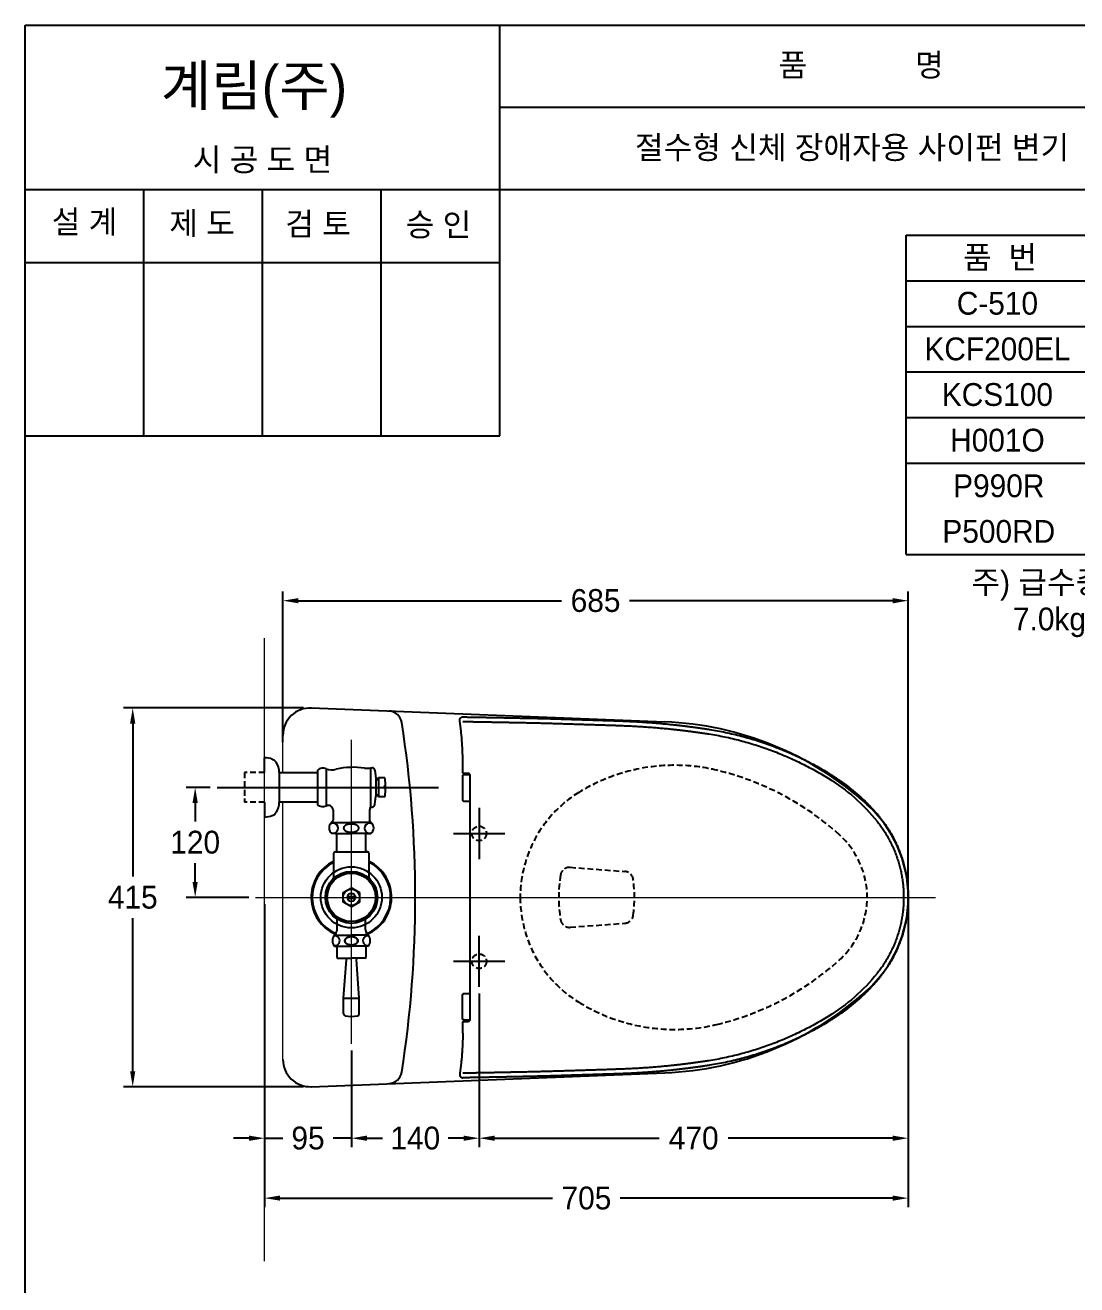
# Model space of a CAD drawing. Header units: millimetres. Extents: x 0 to 1800, y -67 to 2530.
# Drawn here: x 0 to 1152, y 1150 to 2530 of the extents above; entities that cross this region are included whole.
import ezdxf
from ezdxf.enums import TextEntityAlignment as Align
from ezdxf.lldxf.tags import DXFTag

# ---------------------------------------------------------------- set-up
doc = ezdxf.new("R2010")
doc.units = ezdxf.units.MM
doc.linetypes.add('DASHED2', pattern=[9.525, 6.35, -3.175])
doc.layers.add('61', color=7, linetype='Continuous', true_color=0xffffff)
for name, color, linetype in [('TEXT', 7, 'Continuous'), ('내부선 및 부속', 4, 'Continuous'), ('도각라인', 7, 'Continuous'), ('외형선', 3, 'Continuous'), ('점선', 6, 'DASHED2'), ('중심선', 1, 'DASHED'), ('치수선', 7, 'Continuous')]:
    doc.layers.add(name, color=color, linetype=linetype)
doc.styles.add('____', font='')
doc.styles.add('타이틀', font='H2GTRM.TTF', dxfattribs={"height": 25})
doc.styles.get('____').set_extended_font_data('굴림')
tags = doc.linetypes.add('DASHDOT', pattern=[70, 31, -13, 13, -13]).pattern_tags.tags
tags[10:11] = [DXFTag(74, 4), DXFTag(75, 0), DXFTag(340, '0'), DXFTag(46, 0.0), DXFTag(50, 0.0), DXFTag(44, 0.0), DXFTag(45, 0.0)]
tags[8:9] = [DXFTag(74, 4), DXFTag(75, 0), DXFTag(340, '0'), DXFTag(46, 0.0), DXFTag(50, 0.0), DXFTag(44, 0.0), DXFTag(45, 0.0)]
tags[6:7] = [DXFTag(74, 4), DXFTag(75, 0), DXFTag(340, '0'), DXFTag(46, 0.0), DXFTag(50, 0.0), DXFTag(44, 0.0), DXFTag(45, 0.0)]
tags[4:5] = [DXFTag(74, 4), DXFTag(75, 0), DXFTag(340, '0'), DXFTag(46, 0.0), DXFTag(50, 0.0), DXFTag(44, 0.0), DXFTag(45, 0.0)]
tags = doc.linetypes.add('DASHED', pattern=[25.72, 12.86, -12.86]).pattern_tags.tags
tags[6:7] = [DXFTag(74, 4), DXFTag(75, 0), DXFTag(340, '0'), DXFTag(46, 0.0), DXFTag(50, 0.0), DXFTag(44, 0.0), DXFTag(45, 0.0)]
tags[4:5] = [DXFTag(74, 4), DXFTag(75, 0), DXFTag(340, '0'), DXFTag(46, 0.0), DXFTag(50, 0.0), DXFTag(44, 0.0), DXFTag(45, 0.0)]
doc.dimstyles.new('MSADIM', dxfattribs={"dimtxt": 33, "dimasz": 17, "dimexe": 10, "dimexo": 7.5, "dimgap": 10, "dimtad": 0, "dimtih": 1, "dimtoh": 1, "dimdec": 0, "dimzin": 1, "dimdsep": 46, "dimtxsty": '____', "dimcen": 11.25, "dimadec": 0, "dimazin": 0, "dimtfac": 1, "dimtdec": 0, "dimtix": 1, "dimtmove": 0, "dimatfit": 3, "dimfxl": 1, "dimtolj": 1, "dimtzin": 1, "dimarcsym": 0})

# ---------------------------------------------------------------- blocks, each defined once
blk = doc.blocks.new('*D4')
at = {"layer": '치수선', "color": 0, "linetype": 'Continuous', "lineweight": -2, "transparency": 16777216}
for p, q in [((262.3, 1566.8), (262.3, 1234.7)), ((967.3, 1566.8), (967.3, 1234.7)), ((279.3, 1244.7), (577.6, 1244.7)), ((950.3, 1244.7), (651.9, 1244.7))]:
    blk.add_line(p, q, dxfattribs=at)
at = {"layer": '치수선', "color": 0, "linetype": 'Continuous', "transparency": 16777216}
for points in [[(279.3, 1247.6), (279.3, 1241.9), (262.3, 1244.7)], [(950.3, 1247.6), (950.3, 1241.9), (967.3, 1244.7)]]:
    blk.add_solid(points, dxfattribs=at)
at = {"layer": '치수선', "color": 0, "linetype": 'Continuous', "transparency": 16777216, "insert": (614.8, 1244.7), "char_height": 25, "attachment_point": 5, "style": '____'}
blk.add_mtext('\\A1;705', dxfattribs=at)
blk = doc.blocks.new('*D9')
at = {"layer": '치수선', "color": 0, "linetype": 'Continuous', "lineweight": -2, "transparency": 16777216}
for p, q in [((967.3, 1566.8), (967.3, 1300.4)), ((497.3, 1468.8), (497.3, 1300.4)), ((514.3, 1310.4), (694.6, 1310.4)), ((950.3, 1310.4), (769.9, 1310.4))]:
    blk.add_line(p, q, dxfattribs=at)
at = {"layer": '치수선', "color": 0, "linetype": 'Continuous', "transparency": 16777216}
for points in [[(514.3, 1313.2), (514.3, 1307.5), (497.3, 1310.4)], [(950.3, 1313.2), (950.3, 1307.5), (967.3, 1310.4)]]:
    blk.add_solid(points, dxfattribs=at)
at = {"layer": '치수선', "color": 0, "linetype": 'Continuous', "transparency": 16777216, "insert": (732.3, 1310.4), "char_height": 25, "attachment_point": 5, "style": '____'}
blk.add_mtext('\\A1;470', dxfattribs=at)
blk = doc.blocks.new('*D10')
at = {"layer": '치수선', "color": 0, "linetype": 'Continuous', "lineweight": -2, "transparency": 16777216}
for p, q in [((497.3, 1468.8), (497.3, 1300.4)), ((357.3, 1406.4), (357.3, 1300.4)), ((374.3, 1310.4), (391.3, 1310.4)), ((480.3, 1310.4), (463.2, 1310.4))]:
    blk.add_line(p, q, dxfattribs=at)
at = {"layer": '치수선', "color": 0, "linetype": 'Continuous', "transparency": 16777216}
for points in [[(374.3, 1313.2), (374.3, 1307.5), (357.3, 1310.4)], [(480.3, 1313.2), (480.3, 1307.5), (497.3, 1310.4)]]:
    blk.add_solid(points, dxfattribs=at)
at = {"layer": '치수선', "color": 0, "linetype": 'Continuous', "transparency": 16777216, "insert": (427.3, 1310.4), "char_height": 25, "attachment_point": 5, "style": '____'}
blk.add_mtext('\\A1;140', dxfattribs=at)
blk = doc.blocks.new('*D11')
at = {"layer": '치수선', "color": 0, "linetype": 'Continuous', "lineweight": -2, "transparency": 16777216}
for p, q in [((262.3, 1404.3), (262.3, 1300.4)), ((357.3, 1406.4), (357.3, 1300.4)), ((245.3, 1310.4), (228.3, 1310.4)), ((262.3, 1310.4), (282.3, 1310.4)), ((357.3, 1310.4), (337.3, 1310.4)), ((374.3, 1310.4), (391.3, 1310.4))]:
    blk.add_line(p, q, dxfattribs=at)
at = {"layer": '치수선', "color": 0, "linetype": 'Continuous', "transparency": 16777216}
for points in [[(245.3, 1313.2), (245.3, 1307.5), (262.3, 1310.4)], [(374.3, 1313.2), (374.3, 1307.5), (357.3, 1310.4)]]:
    blk.add_solid(points, dxfattribs=at)
at = {"layer": '치수선', "color": 0, "linetype": 'Continuous', "transparency": 16777216, "insert": (309.8, 1310.4), "char_height": 25, "attachment_point": 5, "style": '____'}
blk.add_mtext('\\A1;95', dxfattribs=at)
blk = doc.blocks.new('*D1')
at = {"layer": '치수선', "color": 0, "linetype": 'Continuous', "lineweight": -2, "transparency": 16777216}
for p, q in [((282.3, 1744.3), (282.3, 1909.4)), ((967.3, 1581.8), (967.3, 1909.4)), ((299.3, 1899.4), (587.5, 1899.4)), ((950.3, 1899.4), (662.1, 1899.4))]:
    blk.add_line(p, q, dxfattribs=at)
at = {"layer": '치수선', "color": 0, "linetype": 'Continuous', "transparency": 16777216}
for points in [[(299.3, 1902.2), (299.3, 1896.5), (282.3, 1899.4)], [(950.3, 1902.2), (950.3, 1896.5), (967.3, 1899.4)]]:
    blk.add_solid(points, dxfattribs=at)
at = {"layer": '치수선', "color": 0, "linetype": 'Continuous', "transparency": 16777216, "insert": (624.8, 1899.4), "char_height": 25, "attachment_point": 5, "style": '____'}
blk.add_mtext('\\A1;685', dxfattribs=at)
blk = doc.blocks.new('*D2')
at = {"layer": '치수선', "color": 0, "linetype": 'Continuous', "lineweight": -2, "transparency": 16777216}
for p, q in [((202.8, 1694.8), (176.2, 1694.8)), ((186.2, 1677.8), (186.2, 1657.4)), ((186.2, 1591.3), (186.2, 1611.7)), ((244.8, 1574.3), (176.2, 1574.3))]:
    blk.add_line(p, q, dxfattribs=at)
at = {"layer": '치수선', "color": 0, "linetype": 'Continuous', "transparency": 16777216}
for points in [[(183.3, 1677.8), (189, 1677.8), (186.2, 1694.8)], [(183.3, 1591.3), (189, 1591.3), (186.2, 1574.3)]]:
    blk.add_solid(points, dxfattribs=at)
at = {"layer": '치수선', "color": 0, "linetype": 'Continuous', "transparency": 16777216, "insert": (186.2, 1634.6), "char_height": 25, "attachment_point": 5, "style": '____'}
blk.add_mtext('\\A1;120', dxfattribs=at)
blk = doc.blocks.new('*D3')
at = {"layer": '치수선', "color": 0, "linetype": 'Continuous', "lineweight": -2, "transparency": 16777216}
for p, q in [((304.8, 1781.8), (107.8, 1781.8)), ((117.8, 1764.8), (117.8, 1597.2)), ((117.8, 1383.8), (117.8, 1551.5)), ((304.8, 1366.8), (107.8, 1366.8))]:
    blk.add_line(p, q, dxfattribs=at)
at = {"layer": '치수선', "color": 0, "linetype": 'Continuous', "transparency": 16777216}
for points in [[(114.9, 1764.8), (120.6, 1764.8), (117.8, 1781.8)], [(114.9, 1383.8), (120.6, 1383.8), (117.8, 1366.8)]]:
    blk.add_solid(points, dxfattribs=at)
at = {"layer": '치수선', "color": 0, "linetype": 'Continuous', "transparency": 16777216, "insert": (117.8, 1574.3), "char_height": 25, "attachment_point": 5, "style": '____'}
blk.add_mtext('\\A1;415', dxfattribs=at)

msp = doc.modelspace()

# ---------------------------------------------------------------- linework, layer by layer
at = {"layer": '61', "linetype": 'Continuous', "lineweight": 18}
msp.add_point((282.3, 1574.3), dxfattribs=at)
at = {"layer": '내부선 및 부속', "linetype": 'Continuous'}
for p, q in [((320.3, 1713.8), (320.3, 1694.8)), ((329.7, 1715.2), (329.7, 1674.4)), ((371.8, 1715.8), (378.3, 1715.8)), ((378.3, 1716.3), (380.1, 1716.3)), ((378.3, 1716.3), (378.3, 1673.8)), ((383, 1713.6), (384, 1704.5)), ((278.3, 1711.1), (278.3, 1678.6)), ((278.3, 1711.1), (320.3, 1711.1)), ((384, 1704.5), (384, 1685.1)), ((387, 1705.2), (386.4, 1704)), ((387, 1705.2), (387, 1684.4)), ((394, 1705.2), (387, 1705.2)), ((485.2, 1710.2), (481.4, 1710.2)), ((320.3, 1694.8), (320.3, 1675.8)), ((383, 1676), (384, 1685.1)), ((387, 1684.4), (386.4, 1685.6)), ((394, 1684.4), (387, 1684.4)), ((394.8, 1695.6), (392.8, 1695.6)), ((392.8, 1695.6), (392.8, 1694.1)), ((394.8, 1694.1), (392.8, 1694.1)), ((320.3, 1678.6), (278.3, 1678.6)), ((330.8, 1674.8), (329.7, 1674.4)), ((378, 1673.3), (380.1, 1673.3)), ((335.7, 1656.2), (337.3, 1658.9)), ((337.3, 1670), (337.3, 1658.9)), ((377.3, 1669.7), (377.3, 1663.8)), ((377.3, 1663.8), (377.3, 1658.9)), ((378.8, 1656.2), (377.3, 1658.9)), ((336.3, 1656.2), (335.5, 1656.2)), ((340, 1644.4), (335.8, 1644.4)), ((340, 1644.4), (335.8, 1644.4)), ((336.3, 1656.2), (337.2, 1656.2)), ((336.3, 1656.2), (357.3, 1656.2)), ((340, 1644.4), (341.3, 1644.4)), ((340, 1644.4), (357.3, 1644.4)), ((341.3, 1624.3), (341.3, 1644.4)), ((378.3, 1656.2), (357.3, 1656.2)), ((374.5, 1644.4), (357.3, 1644.4)), ((373.3, 1624.3), (373.3, 1644.4)), ((373.3, 1624.3), (373.3, 1644.4)), ((374.5, 1644.4), (378.8, 1644.4)), ((378.3, 1656.2), (379.1, 1656.2)), ((337.8, 1622.3), (337.8, 1595.1)), ((339.8, 1624.3), (341.3, 1624.3)), ((341.3, 1624.3), (374.8, 1624.3)), ((374.8, 1624.3), (373.3, 1624.3)), ((376.8, 1595.1), (376.8, 1622.3)), ((348.3, 1579.5), (357.3, 1584.7)), ((348.3, 1569.1), (348.3, 1579.5)), ((352.9, 1575.1), (361.6, 1575.1)), ((352.9, 1573.5), (361.6, 1573.5)), ((357.3, 1584.7), (366.3, 1579.5)), ((366.3, 1579.5), (366.3, 1569.1)), ((357.3, 1563.9), (348.3, 1569.1)), ((366.3, 1569.1), (357.3, 1563.9)), ((341.8, 1538.6), (341.8, 1550.4)), ((372.8, 1538.6), (372.8, 1550.4)), ((338.8, 1532.8), (357.3, 1532.8)), ((339.8, 1534.3), (341.4, 1537.1)), ((340.8, 1534.3), (339.8, 1534.3)), ((339.8, 1532.8), (339.8, 1534.3)), ((340.8, 1532.8), (340.8, 1536)), ((375.7, 1532.8), (357.3, 1532.8)), ((374.8, 1534.3), (373.2, 1537.1)), ((373.8, 1532.8), (373.8, 1536)), ((373.8, 1534.3), (374.8, 1534.3)), ((374.8, 1532.8), (374.8, 1534.3)), ((338.8, 1520.8), (357.3, 1520.8)), ((341.3, 1519.8), (341.3, 1508.8)), ((375.7, 1520.8), (357.3, 1520.8)), ((373.3, 1519.8), (373.3, 1508.8)), ((342.3, 1507.8), (346.5, 1507.8)), ((346.5, 1507.8), (357.3, 1507.8)), ((348.8, 1463.9), (351.8, 1506.1)), ((372.3, 1507.8), (357.3, 1507.8)), ((365.8, 1463.9), (362.8, 1506.1)), ((348.8, 1446.5), (348.8, 1463.9)), ((348.8, 1463.9), (365.8, 1463.9)), ((365.8, 1446.5), (365.8, 1463.9)), ((481.4, 1438.4), (485.2, 1438.4))]:
    msp.add_line(p, q, dxfattribs=at)
at = {"layer": '내부선 및 부속'}
msp.add_circle((357.3, 1574.3), 33.5, dxfattribs=at)
at = {"layer": '내부선 및 부속', "linetype": 'Continuous'}
for radius in [28.5, 26.5, 9, 4.4]:
    msp.add_circle((357.3, 1574.3), radius, dxfattribs=at)
at = {"layer": '내부선 및 부속'}
for centre, radius, start, end in [((397.7, 1763.5), 15, 8.8102, 87.75), ((-822.7, 1574.3), 1250, 351.1898, 8.8102), ((357.3, 1574.3), 44, 116.3071, 246.5638), ((357.3, 1574.3), 44, 116.3322, 246.5418), ((357.3, 1574.3), 43, 116.9941, 246.4879), ((357.3, 1574.3), 43, 293.5121, 63.0059), ((357.3, 1574.3), 44, 293.4362, 63.6929), ((357.3, 1574.3), 44, 293.4582, 63.6678), ((397.7, 1385.2), 15, 272.25, 351.1898)]:
    msp.add_arc(centre, radius, start, end, dxfattribs=at)
at = {"layer": '내부선 및 부속', "linetype": 'Continuous'}
for centre, radius, start, end in [((260.8, 1697.3), 30, 70.9929, 87.134), ((266.9, 1716.4), 10, 37.1965, 68.8073), ((258.3, 1711.3), 20, 359.2838, 33.7923), ((326.3, 1705.8), 10, 69.9279, 127.05), ((336.2, 1733.1), 19, 249.9279, 283.5868), ((359.3, 1637.8), 79, 80.8739, 103.5868), ((380.1, 1713.3), 3, 5.8234, 90), ((385.3, 1704.6), 1.3, 185.8232, 334.4413), ((324.8, 1694.8), 70, 4.4244, 8.5378), ((324.8, 1694.8), 70, 0.6139, 4.4244), ((385.3, 1685), 1.3, 25.5587, 174.1768), ((324.8, 1694.8), 70, 351.4622, 355.5756), ((324.8, 1694.8), 70, 355.5756, 359.3861), ((258.3, 1678.3), 20, 326.2077, 0.7162), ((326.3, 1683.8), 10, 232.95, 290.0721), ((332.3, 1670), 5, 0, 106.5076), ((386.3, 1669.7), 9, 152.734, 180), ((380.1, 1676.3), 3, 270, 354.1766), ((260.8, 1692.3), 30, 272.866, 289.0071), ((266.9, 1673.2), 10, 291.1927, 322.8035), ((340.3, 1650.4), 7.5, 129.9055, 233.1301), ((337.3, 1650.1), 5.44, 244.1576, 118.8551), ((377.2, 1650.1), 5.44, 61.1449, 295.8424), ((374.3, 1650.4), 7.5, 306.8699, 50.0945), ((339.8, 1622.3), 2, 90, 180), ((374.8, 1622.3), 2, 0, 90), ((345.5, 1526.8), 9, 138.1897, 221.8103), ((338.8, 1538.6), 3, 330, 0), ((375.8, 1538.6), 3, 180, 210), ((369, 1526.8), 9, 318.1897, 41.8103), ((339.4, 1526.8), 5.22, 261.2455, 102.9421), ((340.3, 1519.8), 1, 0, 90), ((375.1, 1526.8), 5.22, 77.0579, 278.7545), ((374.3, 1519.8), 1, 90, 180), ((342.3, 1508.8), 1, 180, 270), ((347.8, 1506.3), 4, 356.3211, 22.0243), ((366.8, 1506.3), 4, 157.9757, 183.6789), ((372.3, 1508.8), 1, 270, 0), ((350.8, 1446.5), 2, 180, 259.1799), ((357.3, 1480.5), 36.6, 259.1799, 280.8201), ((363.8, 1446.5), 2, 280.8201, 0)]:
    msp.add_arc(centre, radius, start, end, dxfattribs=at)
for points, weights, knots in [([(476, 1768), (475.7, 1769.6), (476.8, 1770.8), (477.8, 1772), (479.5, 1772)], [1, 0.907059737904, 1, 0.907059737904, 1], [0, 0, 0, 0.5, 0.5, 1, 1, 1]), ([(480.9, 1679.7), (480.8, 1679.7), (482.1, 1679.7), (483.9, 1679.7), (487.6, 1679.7)], [0.948264024662, 0.949538378487, 1, 0.92994146884, 0.954692545326], [0, 0, 0, 0.418699, 0.418699, 1, 1, 1]), ([(933.2, 1657.7), (962.3, 1621.1), (962.3, 1574.3), (962.3, 1527.5), (933.2, 1490.9)], [1, 0.944423432902, 0.999999959022, 0.944423432902, 1], [0, 0, 0, 0.5, 0.5, 1, 1, 1]), ([(480.9, 1468.9), (480.8, 1468.9), (482.1, 1468.9), (483.9, 1468.9), (487.6, 1468.9)], [0.948264024662, 0.949538378487, 1, 0.92994146884, 0.954692545326], [0, 0, 0, 0.418699, 0.418699, 1, 1, 1]), ([(476, 1380.7), (475.7, 1379.1), (476.8, 1377.8), (477.8, 1376.6), (479.5, 1376.6)], [1, 0.907059737904, 1, 0.907059737904, 1], [0, 0, 0, 0.5, 0.5, 1, 1, 1])]:
    msp.add_rational_spline(points, weights, degree=2, knots=knots, dxfattribs=at)
for points, weights in [([(479.3, 1723), (479.3, 1745.6), (476, 1768)], [1, 0.997221378608, 1]), ([(479.4, 1767), (511.5, 1766.5), (543.5, 1765.8)], [1, 0.99999695411, 1]), ([(479.5, 1772), (511.6, 1771.5), (543.6, 1770.8)], [1, 0.99999695411, 1]), ([(659.3, 1767.3), (683.7, 1766.2), (708.1, 1763.7)], [1, 0.99959741719, 1]), ([(659, 1762.3), (683.4, 1761.2), (707.6, 1758.7)], [1, 0.99959741719, 1]), ([(749, 1753.4), (819.2, 1742.2), (879.7, 1704.8)], [1, 0.980395119628, 1]), ([(749.8, 1758.3), (821, 1747), (882.3, 1709)], [1, 0.980395119628, 1]), ([(481, 1708.7), (478.9, 1708.7), (478.9, 1706.7)], [1, 0.707443775007, 1]), ([(480.3, 1710.2), (479.3, 1710.2), (479.3, 1711.2)], [1, 0.707206904286, 1]), ([(487.6, 1707.2), (487.8, 1709.8), (485.2, 1710.2)], [1, 0.737410182477, 1]), ([(478.9, 1681.7), (478.9, 1679.7), (480.9, 1679.7)], [0.999999999069, 0.70761623639, 1]), ([(937.1, 1660.9), (967.3, 1622.8), (967.3, 1574.3)], [1, 0.944423432902, 0.999999959022]), ([(357.1, 1654.7), (348.8, 1654.7), (348.8, 1650.2)], [1, 0.707106769085, 1]), ([(348.8, 1650.2), (348.8, 1645.7), (357.1, 1645.7)], [1, 0.707106769085, 1]), ([(365.5, 1650.2), (365.5, 1654.7), (357.1, 1654.7)], [1, 0.707106769085, 1]), ([(357.1, 1645.7), (365.5, 1645.7), (365.5, 1650.2)], [1, 0.707106769085, 1]), ([(967.3, 1574.3), (967.3, 1525.8), (937.1, 1487.8)], [0.999999959022, 0.944423432902, 1]), ([(357.2, 1531.3), (350.1, 1531.3), (350.1, 1526.6)], [1, 0.707106769085, 1]), ([(350.1, 1526.6), (350.1, 1522), (357.2, 1522)], [1, 0.707106769085, 1]), ([(350.2, 1526.6), (350.2, 1531.3), (357.3, 1531.3)], [1, 0.707106769085, 1]), ([(357.3, 1522), (350.2, 1522), (350.2, 1526.6)], [1, 0.707106769085, 1]), ([(364.3, 1526.6), (364.3, 1531.3), (357.2, 1531.3)], [1, 0.707106769085, 1]), ([(357.2, 1522), (364.3, 1522), (364.3, 1526.6)], [1, 0.707106769085, 1]), ([(357.3, 1531.3), (364.4, 1531.3), (364.4, 1526.6)], [1, 0.707106769085, 1]), ([(364.4, 1526.6), (364.4, 1522), (357.3, 1522)], [1, 0.707106769085, 1]), ([(478.9, 1466.9), (478.9, 1468.9), (480.9, 1468.9)], [0.999999999069, 0.70761623639, 1]), ([(481, 1439.9), (478.9, 1439.9), (478.9, 1441.9)], [1, 0.707443775007, 1]), ([(479.3, 1437.4), (479.3, 1438.4), (480.3, 1438.4)], [1, 0.707206904286, 1]), ([(485.2, 1438.4), (487.8, 1438.8), (487.6, 1441.4)], [1, 0.737410182477, 1]), ([(879.7, 1443.8), (819.2, 1406.4), (749, 1395.3)], [1, 0.980395119628, 1]), ([(882.3, 1439.6), (821, 1401.6), (749.8, 1390.3)], [1, 0.980395119628, 1]), ([(479.3, 1425.6), (479.3, 1403), (476, 1380.7)], [1, 0.997221378608, 1]), ([(543.5, 1382.8), (511.5, 1382.1), (479.4, 1381.6)], [1, 0.99999695411, 1]), ([(707.6, 1389.9), (683.4, 1387.4), (659, 1386.3)], [1, 0.99959741719, 1]), ([(708.1, 1384.9), (683.7, 1382.4), (659.3, 1381.3)], [1, 0.99959741719, 1]), ([(543.6, 1377.8), (511.6, 1377.1), (479.5, 1376.6)], [1, 0.99999695411, 1])]:
    msp.add_rational_spline(points, weights, degree=2, dxfattribs=at)
for points, degree in [([(543.6, 1770.8), (566.8, 1770.4), (589.9, 1769.8), (613, 1768.6), (636.2, 1768.4), (659.3, 1767.3)], 5), ([(543.5, 1765.8), (566.7, 1765.4), (589.7, 1764.8), (612.8, 1763.6), (636, 1763.4), (659, 1762.3)], 5), ([(707.6, 1758.7), (715.9, 1757.9), (724.2, 1757), (732.5, 1755.7), (740.8, 1754.7), (749, 1753.4)], 5), ([(708.1, 1763.7), (716.5, 1762.9), (724.8, 1761.9), (733.2, 1760.7), (741.5, 1759.6), (749.8, 1758.3)], 5), ([(479.3, 1711.2), (479.3, 1717.1), (479.3, 1723)], 2), ([(478.9, 1706.7), (478.9, 1694.2), (478.9, 1681.7)], 2), ([(481.4, 1710.2), (480.9, 1710.2), (480.3, 1710.2)], 2), ([(487.3, 1708.7), (484.1, 1708.7), (481, 1708.7)], 2), ([(487.6, 1574.3), (487.6, 1640.8), (487.6, 1707.2)], 2), ([(487.6, 1574.3), (487.6, 1640.8), (487.6, 1707.2)], 2), ([(882.3, 1709), (894.7, 1701.3), (906.7, 1693), (917.5, 1682.6), (928.1, 1672.3), (937.1, 1660.9)], 5), ([(487.6, 1441.4), (487.6, 1507.8), (487.6, 1574.3)], 2), ([(487.6, 1441.4), (487.6, 1507.8), (487.6, 1574.3)], 2), ([(937.1, 1487.8), (928.1, 1476.3), (917.5, 1466.1), (906.7, 1455.6), (894.7, 1447.3), (882.3, 1439.6)], 5), ([(478.9, 1441.9), (478.9, 1454.4), (478.9, 1466.9)], 2), ([(479.3, 1425.6), (479.3, 1431.5), (479.3, 1437.4)], 2), ([(480.3, 1438.4), (480.9, 1438.4), (481.4, 1438.4)], 2), ([(487.3, 1439.9), (484.1, 1439.9), (481, 1439.9)], 2), ([(749, 1395.3), (740.8, 1394), (732.5, 1392.9), (724.2, 1391.7), (715.9, 1390.7), (707.6, 1389.9)], 5), ([(659, 1386.3), (636, 1385.3), (612.8, 1385), (589.7, 1383.8), (566.7, 1383.3), (543.5, 1382.8)], 5), ([(659.3, 1381.3), (636.2, 1380.3), (613, 1380), (589.9, 1378.8), (566.8, 1378.3), (543.6, 1377.8)], 5), ([(749.8, 1390.3), (741.5, 1389), (733.2, 1387.9), (724.8, 1386.7), (716.5, 1385.8), (708.1, 1384.9)], 5)]:
    msp.add_open_spline(points, degree=degree, dxfattribs=at)
for points in [[(879.7, 1704.8), (889.9, 1698.5), (899.4, 1691.5), (908.4, 1683.6), (917.4, 1675.6), (925.9, 1666.9), (933.2, 1657.7)], [(933.2, 1490.9), (925.9, 1481.7), (917.4, 1473), (908.4, 1465.1), (899.4, 1457.1), (889.9, 1450.2), (879.7, 1443.8)]]:
    msp.add_open_spline(points, degree=3, knots=[0, 0, 0, 0, 0.5, 0.5, 0.5, 1, 1, 1, 1], dxfattribs=at)
at = {"layer": '도각라인', "color": 7}
for p, q in [((0, 0), (0, 2530)), ((0, 2530), (1800, 2530)), ((520, 2080), (520, 2530)), ((520, 2440), (1800, 2440)), ((0, 2350), (1800, 2350)), ((130, 2080), (130, 2350)), ((260, 2080), (260, 2350)), ((390, 2080), (390, 2350)), ((965, 1950), (965, 2300)), ((965, 2300), (1770, 2300)), ((0, 2270), (520, 2270)), ((965, 2250), (1770, 2250)), ((965, 2200), (1770, 2200)), ((965, 2150), (1770, 2150)), ((965, 2100), (1770, 2100)), ((0, 2080), (520, 2080))]:
    msp.add_line(p, q, dxfattribs=at)
at = {"layer": '도각라인'}
for p, q in [((965, 2050), (1770, 2050)), ((965, 1950), (1770, 1950))]:
    msp.add_line(p, q, dxfattribs=at)
at = {"layer": '외형선', "linetype": 'Continuous', "lineweight": 18}
for p, q in [((262.3, 1175.7), (262.3, 1858.4)), ((282.3, 1711.1), (282.3, 1751.8)), ((282.3, 1396.8), (282.3, 1678.6))]:
    msp.add_line(p, q, dxfattribs=at)
at = {"layer": '외형선'}
for p, q in [((313.4, 1781.8), (700.8, 1766.6)), ((313.4, 1366.8), (700.8, 1382.1))]:
    msp.add_line(p, q, dxfattribs=at)
at = {"layer": '외형선', "linetype": 'Continuous'}
for p, q in [((262.3, 1711.1), (262.3, 1727.3)), ((262.3, 1678.6), (262.3, 1662.3))]:
    msp.add_line(p, q, dxfattribs=at)
at = {"layer": '외형선'}
for centre, radius, start, end in [((312.3, 1751.8), 30, 87.75, 180), ((687.1, 1416.8), 350, 47.8211, 87.75), ((829.8, 1574.3), 137.5, 312.1789, 47.8211), ((687.1, 1731.8), 350, 272.25, 312.1789), ((312.3, 1396.8), 30, 180, 272.25)]:
    msp.add_arc(centre, radius, start, end, dxfattribs=at)
at = {"layer": '점선'}
for p, q in [((240.3, 1711.1), (240.3, 1678.6)), ((262.3, 1711.1), (240.3, 1711.1)), ((262.3, 1678.6), (240.3, 1678.6)), ((597, 1607.2), (657, 1602.6)), ((597, 1541.5), (657, 1546))]:
    msp.add_line(p, q, dxfattribs=at)
for centre in [(497.3, 1644.3), (497.3, 1504.3)]:
    msp.add_circle(centre, 8, dxfattribs=at)
for centre, radius, start, end in [((711.4, 1519), 200, 76.6172, 121.6632), ((687.1, 1416.8), 305, 47.8211, 76.6172), ((677.3, 1574.3), 135, 121.6632, 180), ((829.8, 1574.3), 92.5, 312.1789, 47.8211), ((596.3, 1597.2), 10, 85.6782, 170.5955), ((656.2, 1592.7), 10, 7.5306, 85.6782), ((734.4, 1574.3), 150, 170.5955, 189.4045), ((517.4, 1574.3), 150, 352.4694, 7.5306), ((677.3, 1574.3), 135, 180, 238.3368), ((596.3, 1551.4), 10, 189.4045, 274.3218), ((656.2, 1556), 10, 274.3218, 352.4694), ((687.1, 1731.8), 305, 283.3828, 312.1789), ((711.4, 1629.6), 200, 238.3368, 283.3828)]:
    msp.add_arc(centre, radius, start, end, dxfattribs=at)
at = {"layer": '중심선', "linetype": 'DASHDOT', "lineweight": 18}
for p, q in [((357.3, 1413.9), (357.3, 1746.8)), ((252.3, 1574.3), (997.3, 1574.3))]:
    msp.add_line(p, q, dxfattribs=at)
at = {"layer": '중심선', "linetype": 'DASHDOT'}
msp.add_line((210.3, 1694.8), (452.8, 1694.8), dxfattribs=at)
at = {"layer": '중심선'}
for p, q in [((497.3, 1672.3), (497.3, 1616.3)), ((469.3, 1644.3), (525.3, 1644.3)), ((497.3, 1476.3), (497.3, 1532.3)), ((469.3, 1504.3), (525.3, 1504.3))]:
    msp.add_line(p, q, dxfattribs=at)

# ---------------------------------------------------------------- texts
at = {"layer": 'TEXT', "style": '타이틀'}
for s, p in [('품             명', (915.7, 2486.4)), ('절수형 신체 장애자용 사이펀 변기', (905.8, 2396)), ('시 공 도 면', (259.9, 2382.7)), ('설 계', (65, 2314.6)), ('제 도', (193.8, 2312.9)), ('검 토', (320.8, 2312.3)), ('승 인', (452.7, 2311.4)), ('품  번', (1067.9, 2275.7)), ('C-510', (1065, 2225.3)), ('KCF200EL', (1065, 2175.3)), ('KCS100', (1065, 2125.3)), ('H001O', (1065, 2075.3)), ('P990R', (1066.5, 2025.3)), ('P500RD', (1066.5, 1975.3))]:
    msp.add_text(s, height=25, dxfattribs=at).set_placement(p, align=Align.MIDDLE_CENTER)
msp.add_text('계림(주)', height=44, dxfattribs=at).set_placement((148.7, 2441.8))
at = {"layer": 'TEXT', "insert": (1036.6, 1932), "char_height": 25, "width": 820.252, "attachment_point": 1, "line_spacing_factor": 0.963855, "style": '타이틀'}
msp.add_mtext('\\A1;주) 급수중 수압은 1.0~3.5kgf/㎠{\\fISOCPEUR|b0|i0|c0|p34;,}정지수압은 \\P     7.0kgf/cm㎠ 이하를 확보하여 주십시오.', dxfattribs=at)

# ---------------------------------------------------------------- dimensions: what is measured, and where the dimension line sits
at = {"layer": '치수선', "linetype": 'Continuous'}
for base, p1, p2, picture, middle in [((282.3, 1899.4), (967.3, 1574.3), (282.3, 1736.8), '*D1', (624.8, 1899.4)), ((967.3, 1244.7), (262.3, 1574.3), (967.3, 1574.3), '*D4', (614.8, 1244.7)), ((967.3, 1310.4), (497.3, 1476.3), (967.3, 1574.3), '*D9', (732.3, 1310.4)), ((357.3, 1310.4), (497.3, 1476.3), (357.3, 1413.9), '*D10', (427.3, 1310.4)), ((262.3, 1310.4), (357.3, 1413.9), (262.3, 1411.8), '*D11', (309.8, 1310.4))]:
    dim = msp.add_linear_dim(base=base, p1=p1, p2=p2, dimstyle='MSADIM', override={"dimtxt": 25}, dxfattribs=at)
    dim.commit()
    dim.dimension.update_dxf_attribs({"geometry": picture, "text_midpoint": middle})
for base, p1, p2, picture, middle in [((117.8, 1781.8), (312.3, 1366.8), (312.3, 1781.8), '*D3', (117.8, 1574.3)), ((186.1724649, 1694.8102584), (252.2633477, 1574.3102584), (210.2633477, 1694.8102584), '*D2', (186.1724649, 1634.5602584))]:
    dim = msp.add_linear_dim(base=base, p1=p1, p2=p2, angle=90, dimstyle='MSADIM', override={"dimtxt": 25}, dxfattribs=at)
    dim.commit()
    dim.dimension.update_dxf_attribs({"geometry": picture, "text_midpoint": middle})

doc.saveas('drawing.dxf')
